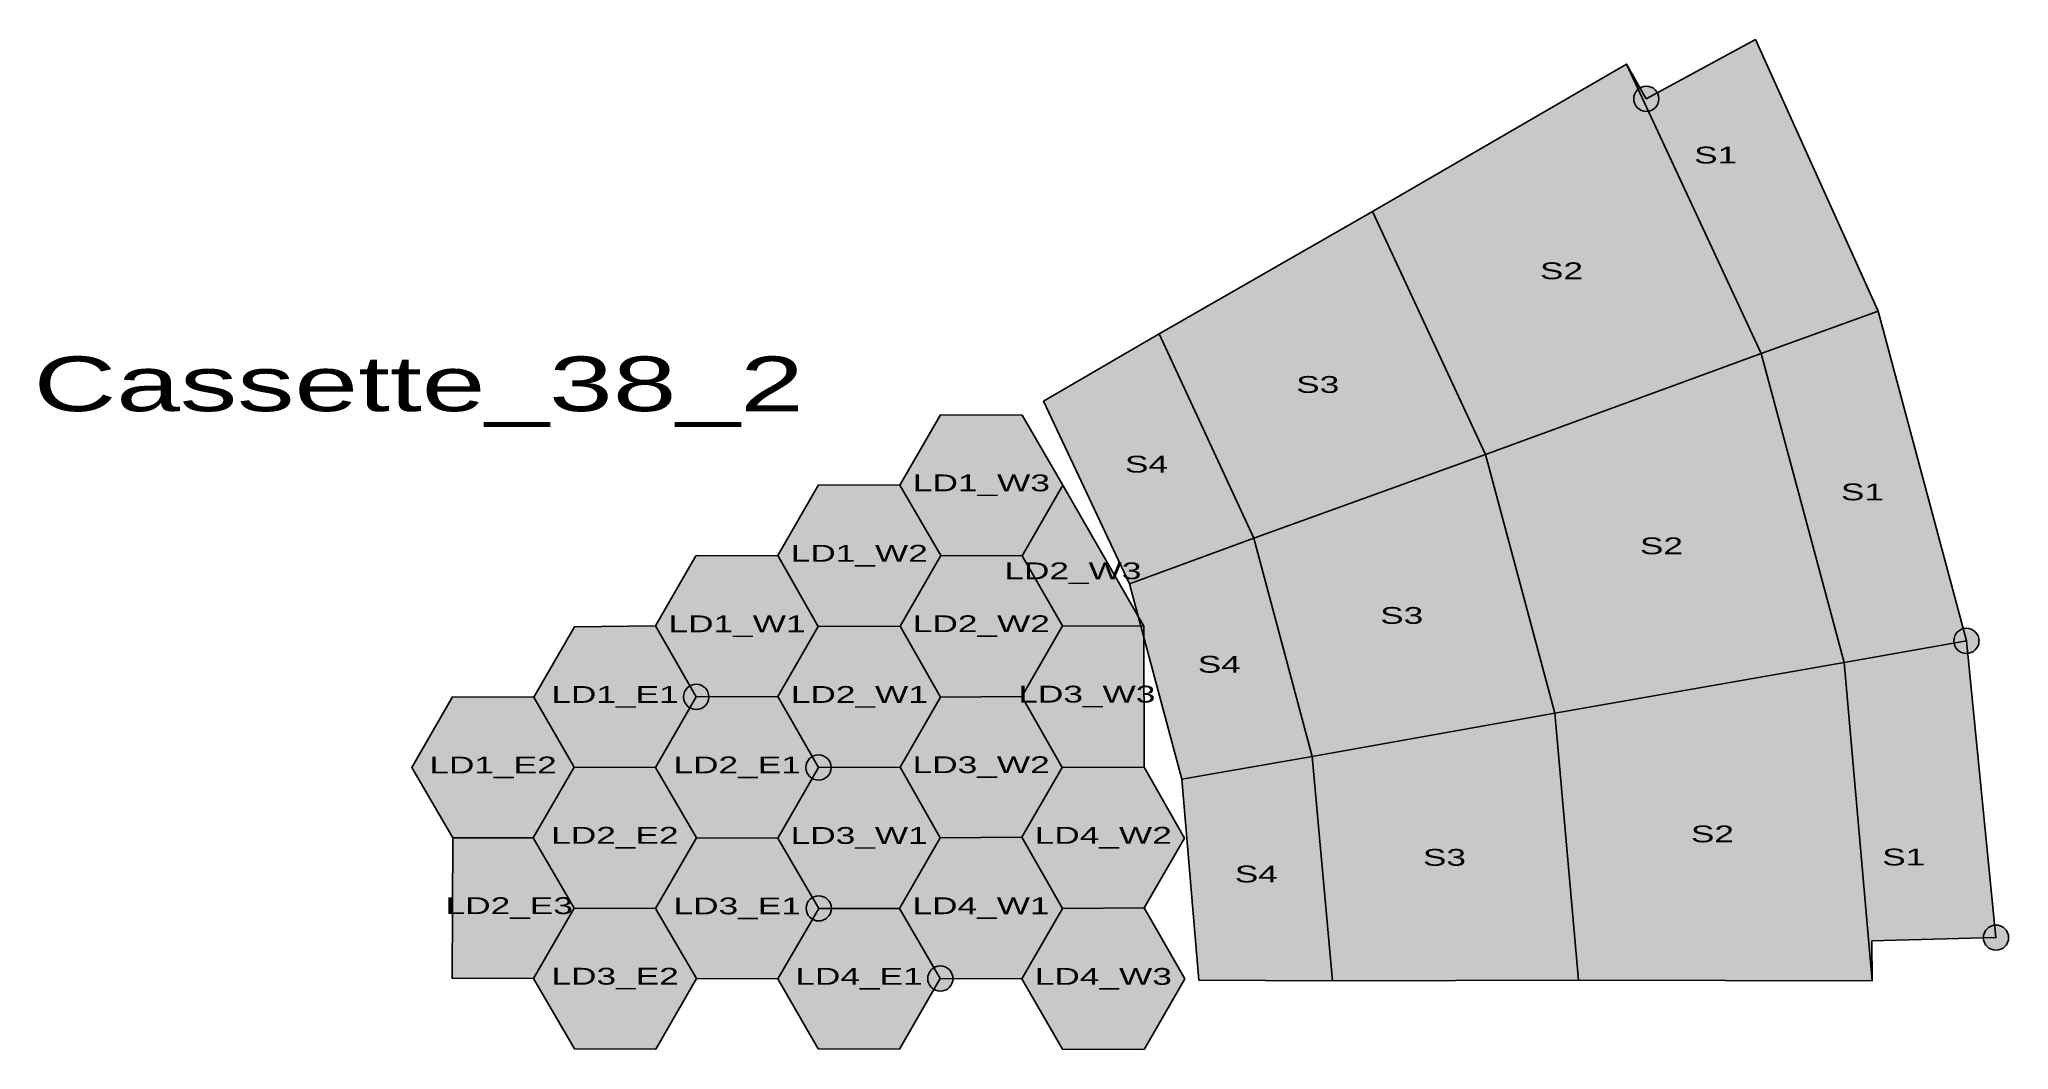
# Model space of a CAD drawing. Header units: metres. Extents: x -1 to 2341, y -82 to 1119.
import ezdxf

# ---------------------------------------------------------------- set-up
doc = ezdxf.new("R2010")
doc.units = ezdxf.units.M
for name, color, linetype in [('ENGINES', 7, 'Continuous'), ('SHAPES', 7, 'Continuous'), ('TEXT', 7, 'Continuous')]:
    doc.layers.add(name, color=color, linetype=linetype)
doc.styles.add('BoldStyle', font='arial.ttf', dxfattribs={"width": 1.5})

msp = doc.modelspace()

# ---------------------------------------------------------------- hatches: boundary and pattern name
h = msp.add_hatch(color=222)
h.dxf.hatch_style = 1
h.paths.add_polyline_path([(2046.9, 745.4), (1886.6, 1089.7), (1886.6, 1089.7), (1910.1, 1048.4), (2039.8, 1119), (2185.7, 795.8)])
h = msp.add_hatch(color=222)
h.dxf.hatch_style = 1
h.paths.add_polyline_path([(1718.9, 625.3), (1584.4, 914.3), (1886.6, 1089.7), (2046.9, 745.4)])
h = msp.add_hatch(color=244)
h.dxf.hatch_style = 1
edge = h.paths.add_edge_path()
edge.add_arc((1910.1, 1048.4), 15, 0, 360)
h = msp.add_hatch(color=222)
h.dxf.hatch_style = 1
h.paths.add_polyline_path([(1443.3, 525.8), (1330.6, 768.7), (1584.4, 914.3), (1718.9, 625.3)])
h = msp.add_hatch(color=202)
h.dxf.hatch_style = 1
h.paths.add_polyline_path([(2145.4, 377.9), (2046.9, 745.4), (2185.7, 795.8), (2290.8, 403.7)])
h = msp.add_hatch(color=222)
h.dxf.hatch_style = 1
h.paths.add_polyline_path([(1295.3, 471.5), (1193.2, 688.7), (1330.6, 768.7), (1443.3, 525.8)])
h = msp.add_hatch(color=202)
h.dxf.hatch_style = 1
h.paths.add_polyline_path([(1801.3, 317.9), (1718.9, 625.3), (2046.9, 745.4), (2145.4, 377.9)])
h = msp.add_hatch(color=32)
h.dxf.hatch_style = 1
h.paths.add_polyline_path([(1167.8, 504.7), (1216.3, 588.7), (1167.6, 672.3), (1070.8, 672.7), (1022.3, 588.7), (1071.1, 505.1)])
h = msp.add_hatch(color=202)
h.dxf.hatch_style = 1
h.paths.add_polyline_path([(1512.8, 266.3), (1443.3, 525.8), (1718.9, 625.3), (1801.3, 317.9)])
h = msp.add_hatch(color=32)
h.dxf.hatch_style = 1
h.paths.add_polyline_path([(1022.6, 421.1), (1071.1, 505.1), (1022.3, 588.7), (925.6, 589.1), (877.1, 505.1), (925.3, 420.7)])
h = msp.add_hatch(color=42)
h.dxf.hatch_style = 1
h.paths.add_polyline_path([(1312.4, 421.2), (1216.3, 588.7), (1167.8, 504.7), (1215.7, 421.6)])
h = msp.add_hatch(color=202)
h.dxf.hatch_style = 1
h.paths.add_polyline_path([(1357.5, 239.3), (1295.3, 471.5), (1443.3, 525.8), (1512.8, 266.3)])
h = msp.add_hatch(color=32)
h.dxf.hatch_style = 1
h.paths.add_polyline_path([(877.3, 337.6), (925.3, 420.7), (877.1, 505.1), (779.8, 504.7), (731.8, 421.6), (780.1, 337.1)])
h = msp.add_hatch(color=42)
h.dxf.hatch_style = 1
h.paths.add_polyline_path([(1167.2, 337.6), (1215.7, 421.6), (1167.8, 504.7), (1071.1, 505.1), (1022.6, 421.1), (1070.8, 336.7)])
h = msp.add_hatch(color=82)
h.dxf.hatch_style = 1
h.paths.add_polyline_path([(1312.7, 253.6), (1312.4, 421.2), (1215.7, 421.6), (1167.2, 337.6), (1215.4, 253.2)])
h = msp.add_hatch(color=32)
h.dxf.hatch_style = 1
h.paths.add_polyline_path([(731.6, 253.1), (780.1, 337.1), (731.8, 421.6), (635.4, 420.6), (586.9, 336.6), (634.8, 253.6)])
h = msp.add_hatch(color=42)
h.dxf.hatch_style = 1
h.paths.add_polyline_path([(1022.8, 253.6), (1070.8, 336.7), (1022.6, 421.1), (925.3, 420.7), (877.3, 337.6), (925.6, 253.1)])
h = msp.add_hatch(color=152)
h.dxf.hatch_style = 1
h.paths.add_polyline_path([(2178.7, -0.4), (2145.4, 377.9), (2290.8, 403.7), (2326, 50.8), (2178.4, 47.1), (2178.7, -0.4)])
h = msp.add_hatch(color=244)
h.dxf.hatch_style = 1
edge = h.paths.add_edge_path()
edge.add_arc((2290.8, 403.7), 15, 0, 360)
h = msp.add_hatch(color=152)
h.dxf.hatch_style = 1
h.paths.add_polyline_path([(1829.3, 0.4), (1801.3, 317.9), (2145.4, 377.9), (2178.7, -0.4)])
h = msp.add_hatch(color=244)
h.dxf.hatch_style = 1
edge = h.paths.add_edge_path()
edge.add_arc((780.1, 337.1), 15, 0, 360)
h = msp.add_hatch(color=32)
h.dxf.hatch_style = 1
h.paths.add_polyline_path([(586.3, 169.6), (634.8, 253.6), (586.9, 336.6), (490.2, 337.1), (441.7, 253.1), (490.4, 169.5)])
h = msp.add_hatch(color=42)
h.dxf.hatch_style = 1
h.paths.add_polyline_path([(877.1, 169.1), (925.6, 253.1), (877.3, 337.6), (780.1, 337.1), (731.6, 253.1), (780.3, 169.6)])
h = msp.add_hatch(color=82)
h.dxf.hatch_style = 1
h.paths.add_polyline_path([(1167.4, 170.1), (1215.4, 253.2), (1167.2, 337.6), (1070.8, 336.7), (1022.8, 253.6), (1070.2, 169.6)])
h = msp.add_hatch(color=152)
h.dxf.hatch_style = 1
h.paths.add_polyline_path([(1536.7, -0.4), (1512.8, 266.3), (1801.3, 317.9), (1829.3, 0.4)])
h = msp.add_hatch(color=244)
h.dxf.hatch_style = 1
edge = h.paths.add_edge_path()
edge.add_arc((925.6, 253.1), 15, 0, 360)
h = msp.add_hatch(color=152)
h.dxf.hatch_style = 1
h.paths.add_polyline_path([(1377.7, 0.2), (1357.5, 239.3), (1512.8, 266.3), (1536.7, -0.4)])
h = msp.add_hatch(color=42)
h.dxf.hatch_style = 1
h.paths.add_polyline_path([(731.8, 85.6), (780.3, 169.6), (731.6, 253.1), (634.8, 253.6), (586.3, 169.6), (635.1, 86)])
h = msp.add_hatch(color=82)
h.dxf.hatch_style = 1
h.paths.add_polyline_path([(1021.7, 85.6), (1070.2, 169.6), (1022.8, 253.6), (925.6, 253.1), (877.1, 169.1), (925.8, 85.6)])
h = msp.add_hatch(color=122)
h.dxf.hatch_style = 1
h.paths.add_polyline_path([(1312.9, 86.1), (1360.9, 169.2), (1312.7, 253.6), (1215.4, 253.2), (1167.4, 170.1), (1215.7, 85.6)])
h = msp.add_hatch(color=42)
h.dxf.hatch_style = 1
h.paths.add_polyline_path([(490.4, 169.5), (489.8, 2.4), (586.6, 2), (635.1, 86), (586.3, 169.6)])
h = msp.add_hatch(color=82)
h.dxf.hatch_style = 1
h.paths.add_polyline_path([(877.3, 1.6), (925.8, 85.6), (877.1, 169.1), (780.3, 169.6), (731.8, 85.6), (780.6, 2)])
h = msp.add_hatch(color=122)
h.dxf.hatch_style = 1
h.paths.add_polyline_path([(1167.2, 1.6), (1215.7, 85.6), (1167.4, 170.1), (1070.2, 169.6), (1021.7, 85.6), (1070.4, 2.1)])
h = msp.add_hatch(color=244)
h.dxf.hatch_style = 1
edge = h.paths.add_edge_path()
edge.add_arc((925.8, 85.6), 15, 0, 360)
h = msp.add_hatch(color=82)
h.dxf.hatch_style = 1
h.paths.add_polyline_path([(732.1, -82), (780.6, 2), (731.8, 85.6), (635.1, 86), (586.6, 2), (635.3, -81.6)])
h = msp.add_hatch(color=122)
h.dxf.hatch_style = 1
h.paths.add_polyline_path([(1021.9, -81.9), (1070.4, 2.1), (1021.7, 85.6), (925.8, 85.6), (877.3, 1.6), (925.2, -81.5)])
h = msp.add_hatch(color=122)
h.dxf.hatch_style = 1
h.paths.add_polyline_path([(1312.7, -82.4), (1361.2, 1.6), (1312.9, 86.1), (1215.7, 85.6), (1167.2, 1.6), (1215.9, -81.9)])
h = msp.add_hatch(color=244)
h.dxf.hatch_style = 1
edge = h.paths.add_edge_path()
edge.add_arc((2326, 50.8), 15, 0, 360)
h = msp.add_hatch(color=244)
h.dxf.hatch_style = 1
edge = h.paths.add_edge_path()
edge.add_arc((1070.4, 2.1), 15, 0, 360)

# ---------------------------------------------------------------- linework, layer by layer
at = {"layer": 'ENGINES', "color": 244}
for centre in [(1910.1, 1048.4), (2290.8, 403.7), (780.1, 337.1), (925.6, 253.1), (925.8, 85.6), (2326, 50.8), (1070.4, 2.1)]:
    msp.add_circle(centre, 15, dxfattribs=at)
at = {"layer": 'SHAPES', "color": 250}
for points in [[(2046.9, 745.4), (1886.6, 1089.7), (1886.6, 1089.7), (1910.1, 1048.4), (2039.8, 1119), (2185.7, 795.8)], [(1718.9, 625.3), (1584.4, 914.3), (1886.6, 1089.7), (2046.9, 745.4)], [(1443.3, 525.8), (1330.6, 768.7), (1584.4, 914.3), (1718.9, 625.3)], [(2145.4, 377.9), (2046.9, 745.4), (2185.7, 795.8), (2290.8, 403.7)], [(1295.3, 471.5), (1193.2, 688.7), (1330.6, 768.7), (1443.3, 525.8)], [(1801.3, 317.9), (1718.9, 625.3), (2046.9, 745.4), (2145.4, 377.9)], [(1167.8, 504.7), (1216.3, 588.7), (1167.6, 672.3), (1070.8, 672.7), (1022.3, 588.7), (1071.1, 505.1)], [(1512.8, 266.3), (1443.3, 525.8), (1718.9, 625.3), (1801.3, 317.9)], [(1022.6, 421.1), (1071.1, 505.1), (1022.3, 588.7), (925.6, 589.1), (877.1, 505.1), (925.3, 420.7)], [(1312.4, 421.2), (1216.3, 588.7), (1167.8, 504.7), (1215.7, 421.6)], [(1357.5, 239.3), (1295.3, 471.5), (1443.3, 525.8), (1512.8, 266.3)], [(877.3, 337.6), (925.3, 420.7), (877.1, 505.1), (779.8, 504.7), (731.8, 421.6), (780.1, 337.1)], [(1167.2, 337.6), (1215.7, 421.6), (1167.8, 504.7), (1071.1, 505.1), (1022.6, 421.1), (1070.8, 336.7)], [(1312.7, 253.6), (1312.4, 421.2), (1215.7, 421.6), (1167.2, 337.6), (1215.4, 253.2)], [(731.6, 253.1), (780.1, 337.1), (731.8, 421.6), (635.4, 420.6), (586.9, 336.6), (634.8, 253.6)], [(1022.8, 253.6), (1070.8, 336.7), (1022.6, 421.1), (925.3, 420.7), (877.3, 337.6), (925.6, 253.1)], [(2178.7, -0.4), (2145.4, 377.9), (2290.8, 403.7), (2326, 50.8), (2178.4, 47.1), (2178.7, -0.4)], [(1829.3, 0.4), (1801.3, 317.9), (2145.4, 377.9), (2178.7, -0.4)], [(586.3, 169.6), (634.8, 253.6), (586.9, 336.6), (490.2, 337.1), (441.7, 253.1), (490.4, 169.5)], [(877.1, 169.1), (925.6, 253.1), (877.3, 337.6), (780.1, 337.1), (731.6, 253.1), (780.3, 169.6)], [(1167.4, 170.1), (1215.4, 253.2), (1167.2, 337.6), (1070.8, 336.7), (1022.8, 253.6), (1070.2, 169.6)], [(1536.7, -0.4), (1512.8, 266.3), (1801.3, 317.9), (1829.3, 0.4)], [(1377.7, 0.2), (1357.5, 239.3), (1512.8, 266.3), (1536.7, -0.4)], [(731.8, 85.6), (780.3, 169.6), (731.6, 253.1), (634.8, 253.6), (586.3, 169.6), (635.1, 86)], [(1021.7, 85.6), (1070.2, 169.6), (1022.8, 253.6), (925.6, 253.1), (877.1, 169.1), (925.8, 85.6)], [(1312.9, 86.1), (1360.9, 169.2), (1312.7, 253.6), (1215.4, 253.2), (1167.4, 170.1), (1215.7, 85.6)], [(490.4, 169.5), (489.8, 2.4), (586.6, 2), (635.1, 86), (586.3, 169.6)], [(877.3, 1.6), (925.8, 85.6), (877.1, 169.1), (780.3, 169.6), (731.8, 85.6), (780.6, 2)], [(1167.2, 1.6), (1215.7, 85.6), (1167.4, 170.1), (1070.2, 169.6), (1021.7, 85.6), (1070.4, 2.1)], [(732.1, -82), (780.6, 2), (731.8, 85.6), (635.1, 86), (586.6, 2), (635.3, -81.6)], [(1021.9, -81.9), (1070.4, 2.1), (1021.7, 85.6), (925.8, 85.6), (877.3, 1.6), (925.2, -81.5)], [(1312.7, -82.4), (1361.2, 1.6), (1312.9, 86.1), (1215.7, 85.6), (1167.2, 1.6), (1215.9, -81.9)]]:
    msp.add_lwpolyline(points, close=True, dxfattribs=at)

# ---------------------------------------------------------------- texts
at = {"layer": 'TEXT', "color": 0, "char_height": 20, "attachment_point": 5, "style": 'BoldStyle'}
for s, insert in [('S1', (1992.6, 981.3)), ('S2', (1809.2, 843.7)), ('S3', (1519.3, 708.5)), ('S4', (1315.6, 613.7)), ('LD1_W3', (1119.3, 588.7)), ('S1', (2167.2, 580.7)), ('LD1_W2', (974, 505)), ('S2', (1928.1, 516.6)), ('LD2_W3', (1228.1, 484.1)), ('LD1_W1', (828.6, 421.1)), ('LD2_W2', (1119.2, 421.2)), ('S3', (1619.1, 433.8)), ('S4', (1402.2, 375.7)), ('LD1_E1', (683.5, 337.1)), ('LD2_W1', (974.1, 337.1)), ('LD3_W3', (1244.7, 337.5)), ('LD1_E2', (538.4, 253.2)), ('LD2_E1', (828.7, 253.3)), ('LD3_W2', (1119, 253.5)), ('LD2_E2', (683.3, 169.6)), ('LD3_W1', (973.9, 169.4)), ('LD4_W2', (1264.2, 169.6)), ('S2', (1988.7, 174)), ('S3', (1670, 146.1)), ('S1', (2216.3, 146.5)), ('S4', (1446.2, 126.3)), ('LD2_E3', (557.7, 85.9)), ('LD3_E1', (828.8, 85.6)), ('LD4_W1', (1118.8, 85.8)), ('LD3_E2', (683.6, 2)), ('LD4_E1', (973.7, 1.9)), ('LD4_W3', (1264.3, 1.8))]:
    msp.add_mtext(s, dxfattribs=dict(at, insert=insert))
at = {"layer": 'TEXT', "color": 8, "insert": (450, 700), "char_height": 65, "attachment_point": 5, "style": 'BoldStyle'}
msp.add_mtext('Cassette_38_2', dxfattribs=at)

doc.saveas('drawing.dxf')
